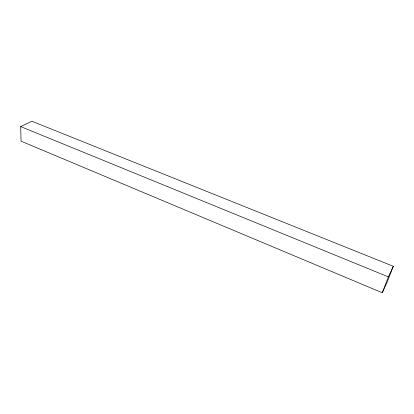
<?xml version="1.0" encoding="UTF-8"?>
<svg xmlns="http://www.w3.org/2000/svg" width="414" height="414" viewBox="0 0 414 414"><rect width="100%" height="100%" fill="white"/><g stroke="black" fill="none" stroke-linecap="round" stroke-linejoin="round"><path stroke-width="0.62" d="M382.262 292.755L388.368 276.888L393.3 266.274L31.904 121.245L20.7 126.601L21.047 141.169L382.262 292.755L387.256 281.934L393.3 266.274M20.7 126.601L388.368 276.888"/></g></svg>
